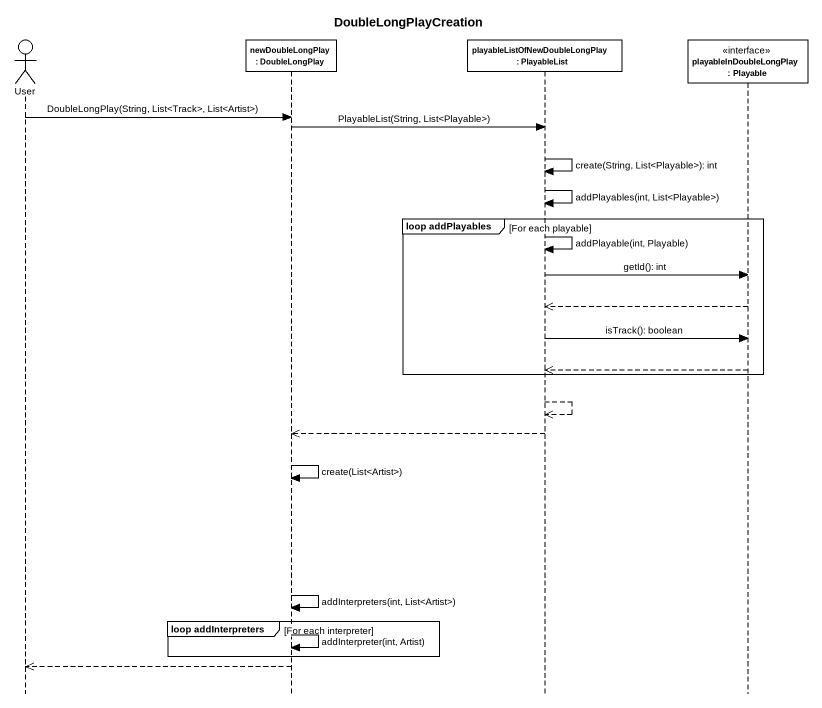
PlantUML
@startuml
title DoubleLongPlayCreation
hide footbox
actor User
participant "newDoubleLongPlay : DoubleLongPlay" as newDoubleLongPlay
participant "playableListOfNewDoubleLongPlay : PlayableList" as playableListOfNewDoubleLongP
participant "playableInDoubleLongPlay : Playable" as playableInDoubleLongPlay <<interface>>

User -> newDoubleLongPlay : DoubleLongPlay(String, List<Track>, List<Artist>)
newDoubleLongPlay -> playableListOfNewDoubleLongP : PlayableList(String, List<Playable>)
playableListOfNewDoubleLongP -> playableListOfNewDoubleLongP : create(String, List<Playable>): int
playableListOfNewDoubleLongP -> playableListOfNewDoubleLongP : addPlayables(int, List<Playable>)
group loop addPlayables [For each playable]
  playableListOfNewDoubleLongP -> playableListOfNewDoubleLongP : addPlayable(int, Playable)
  playableListOfNewDoubleLongP -> playableInDoubleLongPlay : getId(): int
  playableInDoubleLongPlay -->> playableListOfNewDoubleLongP
  playableListOfNewDoubleLongP -> playableInDoubleLongPlay : isTrack(): boolean
  playableInDoubleLongPlay -->> playableListOfNewDoubleLongP
end
playableListOfNewDoubleLongP -->> playableListOfNewDoubleLongP
playableListOfNewDoubleLongP -->> newDoubleLongPlay
newDoubleLongPlay -> newDoubleLongPlay : create(List<Artist>)
newDoubleLongPlay -> newDoubleLongPlay : addInterpreters(int, List<Artist>)
group loop addInterpreters [For each interpreter]
  newDoubleLongPlay -> newDoubleLongPlay : addInterpreter(int, Artist)
end
newDoubleLongPlay -->> User
@enduml
